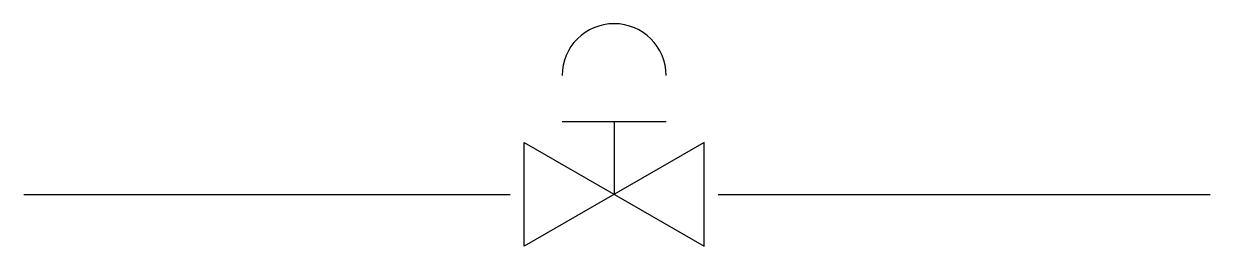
# Model space of a CAD drawing. Extents: x 913916 to 917429, y -1086770 to -1086110.
import ezdxf

# ---------------------------------------------------------------- set-up
doc = ezdxf.new("R2010")
doc.units = 0
doc.header["$LTSCALE"] = 1000
doc.header["$MEASUREMENT"] = 0
doc.layers.get('0').update_dxf_attribs({"linetype": 'CONTINUOUS'})
doc.layers.add('VAD', color=3, linetype='CONTINUOUS')

msp = doc.modelspace()

# ---------------------------------------------------------------- linework, layer by layer
at = {"color": 3}
for p, q in [((913916.3, -1086616.1), (915355.9, -1086616.1)), ((915972.2, -1086616.1), (917428.5, -1086616.1))]:
    msp.add_line(p, q, dxfattribs=at)
at = {"layer": 'VAD', "color": 3}
for p, q in [((915510, -1086400.4), (915818.1, -1086400.4)), ((915664, -1086400.4), (915664, -1086616.1))]:
    msp.add_line(p, q, dxfattribs=at)
msp.add_lwpolyline([(915397.2, -1086770.1), (915397.2, -1086462), (915930.9, -1086770.1), (915930.9, -1086462), (915397.2, -1086770.1)], dxfattribs=at)
msp.add_arc((915664, -1086263.9), 154.1, 0, 180, dxfattribs=at)

doc.saveas('drawing.dxf')
